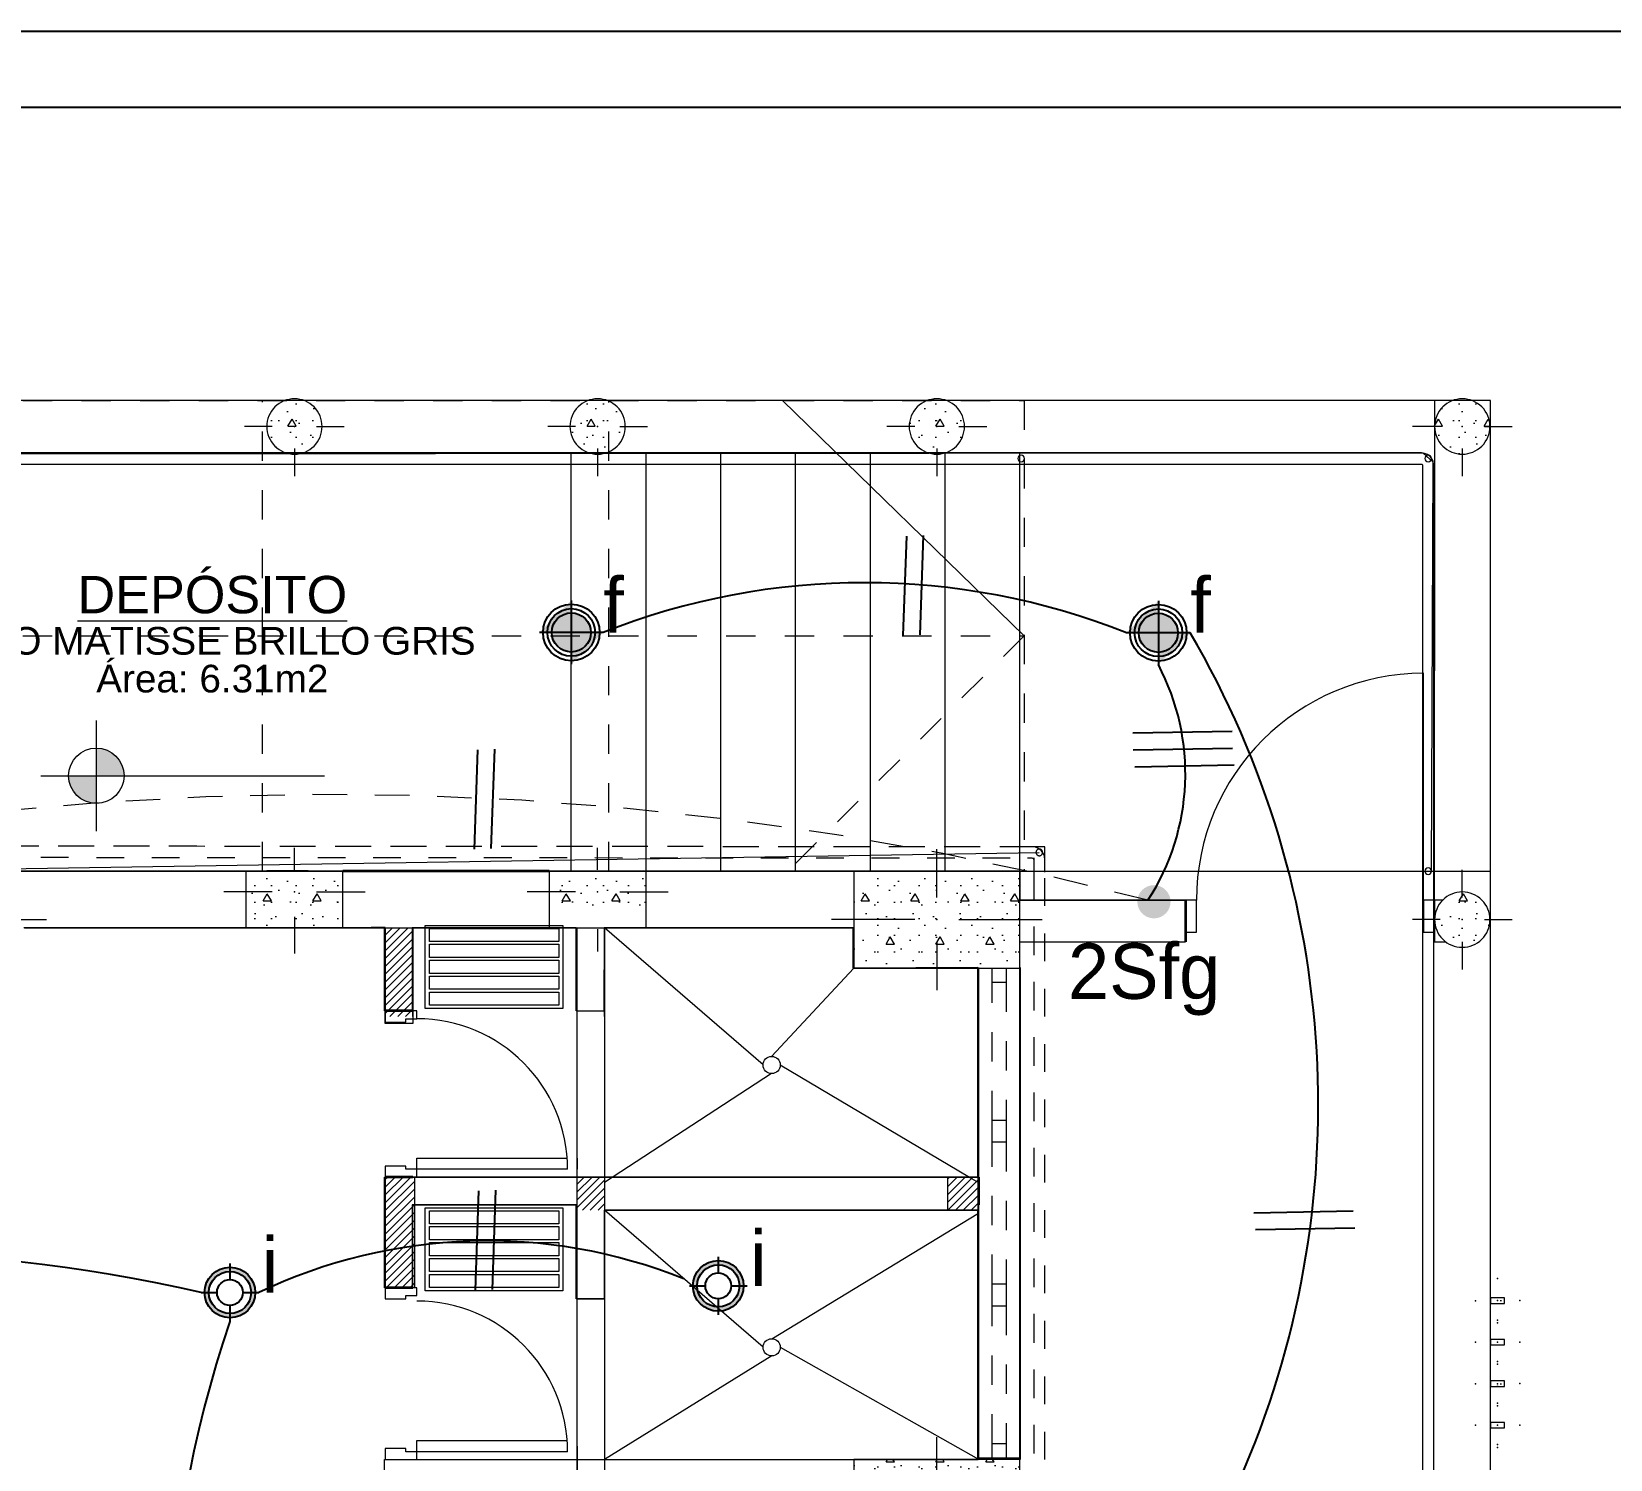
# Model space of a CAD drawing. Header units: feet. Extents: x 2 to 125, y -24 to 91.
# Drawn here: x 83.71 to 89.41, y 85.87 to 91.02 of the extents above; entities that cross this region are included whole.
import ezdxf

# ---------------------------------------------------------------- set-up
doc = ezdxf.new("R2010")
doc.units = ezdxf.units.FT
doc.header["$MEASUREMENT"] = 0
doc.set_wipeout_variables(frame=1)
for name, pattern in [('CONTINUA', [0]), ('Dashed', [0.211667, 0.105833, -0.105833]), ('HIDDEN2', [0.1875, 0.125, -0.0625]), ('Small Dashed', [0.141111, 0.070556, -0.070556]), ('Wipeout_Contour', [1, 0, -1])]:
    doc.linetypes.add(name, pattern=pattern)
for name, color, linetype in [('2D Drafting - General', 7, 'Continuous'), ('ALUMBRADO', 1, 'Continuous'), ('Structural - Bearing', 7, 'Continuous')]:
    doc.layers.add(name, color=color, linetype=linetype)
for name, color, linetype, lineweight in [('2D Drafting - General_Pen_No__122', 9, 'Continuous', 13), ('Cotas varias El', 253, 'Continuous', 13), ('Interior - Furniture _Pen_No__122', 9, 'Continuous', 13), ('Interior - Stair & Railing_Pen_No__122', 9, 'Continuous', 13), ('Structural - Bearing_Pen_No__122', 9, 'Continuous', 13), ('Structural - Bearing_Pen_No__27', 7, 'Continuous', 35), ('TOMACORRIENTE', 5, 'HIDDEN2', 30)]:
    doc.layers.add(name, color=color, linetype=linetype, lineweight=lineweight)
for name, color, linetype, lineweight, true_color in [('Annotation - Text_Pen_No__167', 7, 'Continuous', 13, 0x6a6a6a), ('Dimensioning - General_Pen_No__167', 7, 'Continuous', 13, 0x6a6a6a), ('Drawing & Figure_Pen_No__167', 7, 'Continuous', 13, 0x6a6a6a), ('Estructura – Carga_Pen_No__167', 7, 'Continuous', 13, 0x6a6a6a), ('Interior - Mobiliario_Pen_No__167', 7, 'Continuous', 13, 0x6a6a6a), ('Structural - Bearing_Pen_No__167', 7, 'Continuous', 13, 0x6a6a6a)]:
    doc.layers.add(name, color=color, linetype=linetype, lineweight=lineweight, true_color=true_color)
doc.styles.add('GENERATED_STYLE_1', font='arial.ttf')
pattern_1 = [(0, (75.36407, 85.38942), (0, 0.311769), [0.03, -0.15]), (0, (75.45407, 85.5453), (0, 0.311769), [0.03, -0.15]), (60, (75.36407, 85.38942), (-0.27, 0.1558846), [0.03, -0.15]), (60, (75.54407, 85.38942), (-0.27, 0.1558846), [0.03, -0.15]), (120, (75.39407, 85.38942), (0.27, 0.1558846), [0.03, -0.15]), (120, (75.57407, 85.38942), (0.27, 0.1558846), [0.03, -0.15]), (0, (75.36407, 85.41942), (0, 0.06), [0, -0.06, 0, -0.09]), (45, (75.39407, 85.41942), (-0.0424264, 0.0424264), [0, -0.045, 0, -0.075])]

# ---------------------------------------------------------------- blocks, each defined once
blk = doc.blocks.new('Straight Ramp 23[1]', base_point=(7.6782, 3.4521))
at = {"layer": 'Interior - Furniture _Pen_No__122', "color": 9, "linetype": 'Dashed', "lineweight": 13}
for p, q in [((7.6782, 4.3021), (7.6782, 2.6021)), ((7.6782, 4.3021), (11.9292, 4.302)), ((9.1782, 2.6021), (9.1782, 4.3021)), ((10.4292, 2.602), (10.4292, 4.302)), ((11.9292, 4.302), (11.9292, 2.602)), ((7.6782, 3.4521), (11.9292, 3.452)), ((7.6782, 2.6021), (11.9292, 2.602))]:
    blk.add_line(p, q, dxfattribs=at)
blk = doc.blocks.new('LED')
at = {"layer": 'ALUMBRADO'}
h = blk.add_hatch(color=256, dxfattribs=at)
h.dxf.hatch_style = 1
edge = h.paths.add_edge_path(flags=17)
edge.add_arc((0, 0), 0.135, 0, 360)
edge = h.paths.add_edge_path()
edge.add_arc((0, 0), 0.162, 0, 360)
for points in [[(0, 0.185), (0, 0.082)], [(-0.185, 0), (-0.082, 0)], [(0.082, 0), (0.185, 0)], [(0, -0.082), (0, -0.185)]]:
    blk.add_lwpolyline(points, dxfattribs=at)
at = {"layer": 'ALUMBRADO', "linetype": 'CONTINUA', "ltscale": 0.003}
for radius in [0.162, 0.135, 0.0824]:
    blk.add_circle((0, 0), radius, dxfattribs=at)
blk = doc.blocks.new('LED PASILLO')
at = {"layer": 'ALUMBRADO'}
h = blk.add_hatch(color=202, dxfattribs=at)
h.dxf.hatch_style = 1
edge = h.paths.add_edge_path()
edge.add_line((0, 0.1376), (0, -0.1376))
edge.add_line((-0.1376, 0), (0.1376, 0))
edge = h.paths.add_edge_path()
edge.add_line((0, 0), (0, 0.0845))
edge.add_arc((0, 0), 0.0845, 90, 180)
edge.add_line((-0.0845, 0), (0, 0))
edge = h.paths.add_edge_path()
edge.add_line((0.0845, 0), (0, 0))
edge.add_line((0, 0), (0, -0.0845))
edge.add_arc((0, 0), 0.0845, 270, 360)
at = {"layer": 'ALUMBRADO', "color": 202}
for points in [[(0, 0.1376), (0, -0.1376)], [(-0.1376, 0), (0.1376, 0)]]:
    blk.add_lwpolyline(points, dxfattribs=at)
for radius in [0.1222, 0.1028, 0.0845]:
    blk.add_circle((0, 0), radius, dxfattribs=at)

msp = doc.modelspace()

# ---------------------------------------------------------------- hatches: boundary and pattern name
at = {"layer": 'ALUMBRADO', "lineweight": 25}
h = msp.add_hatch(color=102, dxfattribs=at)
h.dxf.hatch_style = 1
h.paths.add_polyline_path([(87.7017, 87.8806, -1), (87.8217, 87.8806, -1)])
at = {"layer": 'Cotas varias El'}
h = msp.add_hatch(dxfattribs=at)
h.set_pattern_fill('STRUCTURAL_CONCRETE', color=256, style=0, pattern_type=2)
h.set_pattern_definition(pattern_1)
h.paths.add_polyline_path([(84.5576, 89.5976, 0.414214), (84.6576, 89.4976, 0.414214), (84.7576, 89.5976, 0.414214), (84.6576, 89.6976, 0.414214)])
h = msp.add_hatch(dxfattribs=at)
h.set_pattern_fill('STRUCTURAL_CONCRETE', color=256, style=0, pattern_type=2)
h.set_pattern_definition(pattern_1)
h.paths.add_polyline_path([(85.6526, 89.5976, 0.414214), (85.7526, 89.4976, 0.414214), (85.8526, 89.5976, 0.414214), (85.7526, 89.6976, 0.414214)])
h = msp.add_hatch(dxfattribs=at)
h.set_pattern_fill('STRUCTURAL_CONCRETE', color=256, style=0, pattern_type=2)
h.set_pattern_definition(pattern_1)
h.paths.add_polyline_path([(86.8776, 89.5976, 0.414214), (86.9776, 89.4976, 0.414214), (87.0776, 89.5976, 0.414214), (86.9776, 89.6976, 0.414214)])
h = msp.add_hatch(dxfattribs=at)
h.set_pattern_fill('STRUCTURAL_CONCRETE', color=256, style=0, pattern_type=2)
h.set_pattern_definition(pattern_1)
h.paths.add_polyline_path([(88.7752, 89.5976, 0.414214), (88.8752, 89.4976, 0.414214), (88.9752, 89.5976, 0.414214), (88.8752, 89.6976, 0.414214)])
h = msp.add_hatch(dxfattribs=at)
h.set_pattern_fill('STRUCTURAL_CONCRETE', color=256, style=0, pattern_type=2)
h.set_pattern_definition(pattern_1)
h.paths.add_polyline_path([(88.7752, 87.816, 0.414214), (88.8752, 87.716, 0.414214), (88.9752, 87.816, 0.414214), (88.8752, 87.916, 0.414214)])
h = msp.add_hatch(dxfattribs=at)
h.set_pattern_fill('STRUCTURAL_CONCRETE', color=256, style=0, pattern_type=2)
h.set_pattern_definition(pattern_1)
h.paths.add_polyline_path([(88.9776, 86.4496), (88.9776, 86.4296), (89.0276, 86.4296), (89.0276, 86.4496)])
h = msp.add_hatch(dxfattribs=at)
h.set_pattern_fill('STRUCTURAL_CONCRETE', color=256, style=0, pattern_type=2)
h.set_pattern_definition(pattern_1)
h.paths.add_polyline_path([(88.9776, 86.1496), (88.9776, 86.1296), (89.0276, 86.1296), (89.0276, 86.1496)])
at = {"layer": 'Dimensioning - General_Pen_No__167', "linetype": 'Continuous', "lineweight": 13, "true_color": 0x6a6a6a}
for points in [[(83.9422, 88.3357), (84.0422, 88.3357), (84.0346, 88.374), (84.0129, 88.4065), (83.9804, 88.4281), (83.9422, 88.4357)], [(83.9422, 88.3357), (83.8422, 88.3357), (83.8498, 88.2975), (83.8715, 88.265), (83.9039, 88.2434), (83.9422, 88.2357)]]:
    msp.add_hatch(color=251, dxfattribs=at).paths.add_polyline_path(points)
at = {"layer": 'Estructura – Carga_Pen_No__167', "linetype": 'Continuous', "lineweight": 13, "true_color": 0x6a6a6a}
h = msp.add_hatch(dxfattribs=at)
h.set_pattern_fill('MASONRY_BLOCK_COPY', color=251, style=0, pattern_type=2)
h.set_pattern_definition([(45, (75.314073, 85.414416), (-0.014142136, 0.014142136), [])])
h.paths.add_polyline_path([(84.9852, 87.786), (85.0852, 87.786), (85.0852, 87.466), (84.9852, 87.466)])
h = msp.add_hatch(dxfattribs=at)
h.set_pattern_fill('MASONRY_BLOCK_COPY', color=251, style=0, pattern_type=2)
h.set_pattern_definition([(45, (75.006938, 85.409355), (-0.014142136, 0.014142136), [])])
h.paths.add_polyline_path([(85.6777, 86.886), (85.7779, 86.886), (85.7779, 86.766), (85.6777, 86.766)])

# ---------------------------------------------------------------- linework, layer by layer
at = {"color": 6}
msp.add_line((84.9852, 87.786), (84.9352, 87.786), dxfattribs=at)
at = {"color": 7, "lineweight": 0}
for p, q in [((86.3499, 87.2909), (85.7777, 87.786)), ((86.381, 87.2598), (85.7777, 86.866)), ((86.3501, 86.271), (85.7779, 86.766)), ((86.3812, 86.2399), (85.7779, 85.866))]:
    msp.add_line(p, q, dxfattribs=at)
msp.add_line((87.2776, 87.6435), (87.2776, 85.8685))
for points in [[(74.2943, 67.8022), (105.0601, 67.8022), (105.0601, 91.0242), (74.2943, 91.0242)], [(74.568, 68.0759), (104.7863, 68.0759), (104.7863, 90.7505), (74.568, 90.7505)]]:
    msp.add_lwpolyline(points, close=True)
for centre in [(86.381, 87.2909), (86.3812, 86.271)]:
    msp.add_circle(centre, 0.0311, dxfattribs=at)
at = {"layer": '2D Drafting - General_Pen_No__122', "color": 9, "linetype": 'Continuous', "lineweight": 13, "flags": 128}
msp.add_lwpolyline([(84.9852, 87.786), (85.0852, 87.786), (85.0852, 87.441), (84.9852, 87.441)], close=True, dxfattribs=at)
at = {"layer": 'ALUMBRADO', "color": 114, "lineweight": 25}
for points in [[(86.8563, 88.8424), (86.8687, 89.2011)], [(86.9174, 88.8454), (86.9298, 89.2041)], [(87.6852, 88.4907), (88.0441, 88.4972)], [(85.3076, 88.0704), (85.32, 88.4291)], [(85.3687, 88.0735), (85.3811, 88.4322)], [(87.6862, 88.4293), (88.045, 88.4358)], [(87.6925, 88.3684), (88.0513, 88.3749)], [(85.3112, 86.477), (85.3236, 86.8357)], [(85.3724, 86.4801), (85.3848, 86.8388)], [(88.1223, 86.757), (88.4812, 86.7635)], [(88.1286, 86.6961), (88.4875, 86.7026)]]:
    msp.add_lwpolyline(points, dxfattribs=at)
at = {"layer": 'ALUMBRADO', "linetype": 'CONTINUA', "lineweight": 25}
for centre, radius, start, end in [((86.7161, 86.4671), 2.5661, 68.3574, 111.5709), ((84.9797, 87.1471), 3.3754, 336.2391, 30.3426), ((87.0325, 88.3436), 0.8427, 327.1104, 27.8456), ((83.016, 80.7634), 5.8528, 77.12287, 103.14406), ((88.4854, 84.9868), 4.2881, 161.2564, 195.8583)]:
    msp.add_arc(centre, radius, start, end, dxfattribs=at)
at = {"layer": 'Cotas varias El'}
for p, q in [((87.2933, 88.8415), (86.4197, 89.691)), ((88.9776, 89.6911), (87.2933, 89.6915)), ((88.9752, 77.641), (88.9776, 89.6911)), ((84.5776, 89.5976), (84.4776, 89.5976)), ((84.7376, 89.5976), (84.8376, 89.5976)), ((85.6726, 89.5976), (85.5726, 89.5976)), ((85.8326, 89.5976), (85.9326, 89.5976)), ((86.8976, 89.5976), (86.7976, 89.5976)), ((87.0576, 89.5976), (87.1576, 89.5976)), ((88.7952, 89.5976), (88.6952, 89.5976)), ((88.9552, 89.5976), (89.0552, 89.5976)), ((87.27, 89.5018), (83.1422, 89.5018)), ((87.27, 89.5018), (83.1422, 89.5018)), ((87.27, 89.5018), (83.1422, 89.5018)), ((87.2674, 89.5018), (83.1422, 89.5018)), ((84.6576, 89.5176), (84.6576, 89.4176)), ((85.7526, 89.5176), (85.7526, 89.4176)), ((86.1976, 87.991), (86.1976, 89.5001)), ((86.4676, 87.991), (86.4676, 89.5001)), ((86.9776, 89.5176), (86.9776, 89.4176)), ((87.2804, 89.5018), (87.2674, 89.5018)), ((87.2825, 89.5018), (87.27, 89.5018)), ((87.2825, 89.5018), (87.27, 89.5018)), ((87.2825, 89.5018), (87.27, 89.5018)), ((87.2847, 89.5018), (87.2804, 89.5018)), ((87.3075, 89.5018), (87.2825, 89.5018)), ((87.3075, 89.5018), (87.2825, 89.5018)), ((87.3075, 89.5018), (87.2825, 89.5018)), ((87.3065, 89.5018), (87.2847, 89.5018)), ((87.3325, 89.5018), (87.3065, 89.5018)), ((87.3325, 89.5018), (87.3075, 89.5018)), ((87.3325, 89.5018), (87.3075, 89.5018)), ((87.3325, 89.5018), (87.3075, 89.5018)), ((87.345, 89.5018), (87.3325, 89.5018)), ((87.345, 89.5018), (87.3325, 89.5018)), ((87.345, 89.5018), (87.3325, 89.5018)), ((87.3456, 89.5018), (87.3325, 89.5018)), ((88.711, 89.5018), (87.345, 89.5018)), ((88.711, 89.5018), (87.345, 89.5018)), ((88.711, 89.5018), (87.345, 89.5018)), ((88.711, 89.5018), (87.3456, 89.5018)), ((88.7271, 89.5018), (88.711, 89.5018)), ((88.7271, 89.5018), (88.711, 89.5018)), ((88.7271, 89.5018), (88.711, 89.5018)), ((88.7271, 89.5018), (88.711, 89.5018)), ((88.7284, 89.5018), (88.7271, 89.5018)), ((88.7284, 89.5018), (88.7271, 89.5018)), ((88.7284, 89.5018), (88.7271, 89.5018)), ((88.7284, 89.5018), (88.7271, 89.5018)), ((88.7388, 89.5004), (88.7284, 89.5018)), ((88.7388, 89.5004), (88.7284, 89.5018)), ((88.7388, 89.5004), (88.7284, 89.5018)), ((88.7388, 89.5004), (88.7284, 89.5018)), ((88.7497, 89.4959), (88.7388, 89.5004)), ((88.7497, 89.4959), (88.7388, 89.5004)), ((88.7497, 89.4959), (88.7388, 89.5004)), ((88.7497, 89.4959), (88.7388, 89.5004)), ((88.759, 89.4887), (88.7497, 89.4959)), ((88.759, 89.4887), (88.7497, 89.4959)), ((88.759, 89.4887), (88.7497, 89.4959)), ((88.759, 89.4887), (88.7497, 89.4959)), ((88.7662, 89.4793), (88.759, 89.4887)), ((88.7662, 89.4793), (88.759, 89.4887)), ((88.7662, 89.4793), (88.759, 89.4887)), ((88.7662, 89.4793), (88.759, 89.4887)), ((88.7695, 89.4714), (88.7662, 89.4793)), ((88.7695, 89.4714), (88.7662, 89.4793)), ((88.7695, 89.4714), (88.7662, 89.4793)), ((88.7695, 89.4714), (88.7662, 89.4793)), ((88.7707, 89.4684), (88.7695, 89.4714)), ((88.7707, 89.4684), (88.7695, 89.4714)), ((88.7707, 89.4684), (88.7695, 89.4714)), ((88.7707, 89.4684), (88.7695, 89.4714)), ((88.7721, 89.4581), (88.7707, 89.4684)), ((88.7721, 89.4581), (88.7707, 89.4684)), ((88.7721, 89.4581), (88.7707, 89.4684)), ((88.7721, 89.4581), (88.7707, 89.4684)), ((88.8752, 89.5176), (88.8752, 89.4176)), ((83.1422, 89.4618), (87.27, 89.4618)), ((83.1422, 89.4618), (87.27, 89.4618)), ((83.1422, 89.4618), (87.27, 89.4618)), ((83.1422, 89.4618), (87.2674, 89.4618)), ((87.2674, 89.4618), (87.2804, 89.4618)), ((87.27, 89.4618), (87.2825, 89.4618)), ((87.27, 89.4618), (87.2825, 89.4618)), ((87.27, 89.4618), (87.2825, 89.4618)), ((87.2804, 89.4618), (87.2847, 89.4618)), ((87.2825, 89.4618), (87.3075, 89.4618)), ((87.2825, 89.4618), (87.3075, 89.4618)), ((87.2825, 89.4618), (87.3075, 89.4618)), ((87.2847, 89.4618), (87.3065, 89.4618)), ((87.3065, 89.4618), (87.3325, 89.4618)), ((87.3075, 89.4618), (87.3325, 89.4618)), ((87.3075, 89.4618), (87.3325, 89.4618)), ((87.3075, 89.4618), (87.3325, 89.4618)), ((87.3325, 89.4618), (87.345, 89.4618)), ((87.3325, 89.4618), (87.345, 89.4618)), ((87.3325, 89.4618), (87.345, 89.4618)), ((87.3325, 89.4618), (87.3456, 89.4618)), ((87.345, 89.4618), (88.711, 89.4618)), ((87.345, 89.4618), (88.711, 89.4618)), ((87.345, 89.4618), (88.711, 89.4618)), ((87.3456, 89.4618), (88.711, 89.4618)), ((88.711, 89.4618), (88.7258, 89.4618)), ((88.711, 89.4618), (88.7258, 89.4618)), ((88.711, 89.4618), (88.7258, 89.4618)), ((88.711, 89.4618), (88.7258, 89.4618)), ((88.7258, 89.4618), (88.7283, 89.4614)), ((88.7258, 89.4618), (88.7283, 89.4614)), ((88.7258, 89.4618), (88.7283, 89.4614)), ((88.7258, 89.4618), (88.7283, 89.4614)), ((88.7283, 89.4614), (88.7295, 89.4609)), ((88.7283, 89.4614), (88.7295, 89.4609)), ((88.7283, 89.4614), (88.7295, 89.4609)), ((88.7283, 89.4614), (88.7295, 89.4609)), ((88.7295, 89.4609), (88.7305, 89.4602)), ((88.7295, 89.4609), (88.7305, 89.4602)), ((88.7295, 89.4609), (88.7305, 89.4602)), ((88.7295, 89.4609), (88.7305, 89.4602)), ((88.7305, 89.4602), (88.7313, 89.4592)), ((88.7305, 89.4602), (88.7313, 89.4592)), ((88.7305, 89.4602), (88.7313, 89.4592)), ((88.7305, 89.4602), (88.7313, 89.4592)), ((88.7313, 89.4592), (88.7318, 89.458)), ((88.7313, 89.4592), (88.7318, 89.458)), ((88.7313, 89.4592), (88.7318, 89.458)), ((88.7313, 89.4592), (88.7318, 89.458)), ((88.7318, 89.458), (88.732, 89.4559)), ((88.7318, 89.458), (88.732, 89.4559)), ((88.7318, 89.458), (88.732, 89.4559)), ((88.7318, 89.458), (88.732, 89.4559)), ((88.732, 89.4559), (88.7321, 89.4554)), ((88.732, 89.4559), (88.7321, 89.4554)), ((88.732, 89.4559), (88.7321, 89.4554)), ((88.732, 89.4559), (88.7321, 89.4554)), ((88.7321, 89.4554), (88.7321, 89.4318)), ((88.7321, 89.4554), (88.7321, 89.4318)), ((88.7321, 89.4554), (88.7321, 89.4318)), ((88.7321, 89.4554), (88.7321, 89.4318)), ((88.7321, 89.4318), (88.7321, 89.4157)), ((88.7321, 89.4318), (88.7321, 89.4157)), ((88.7321, 89.4318), (88.7321, 89.4157)), ((88.7321, 89.4318), (88.7321, 89.4157)), ((88.7321, 89.4157), (88.7321, 88.0053)), ((88.7321, 89.4157), (88.7321, 88.0053)), ((88.7321, 89.4157), (88.7321, 88.0053)), ((88.7321, 89.4157), (88.7321, 88.0053)), ((88.7721, 89.4318), (88.7721, 89.4581)), ((88.7721, 89.4318), (88.7721, 89.4581)), ((88.7721, 89.4318), (88.7721, 89.4581)), ((88.7721, 89.4318), (88.7721, 89.4581)), ((88.7721, 89.4157), (88.7721, 89.4318)), ((88.7721, 89.4157), (88.7721, 89.4318)), ((88.7721, 89.4157), (88.7721, 89.4318)), ((88.7721, 89.4157), (88.7721, 89.4318)), ((88.7721, 88.0053), (88.7721, 89.4157)), ((88.7721, 88.0053), (88.7721, 89.4157)), ((88.7721, 88.0053), (88.7721, 89.4157)), ((88.7721, 88.0053), (88.7721, 89.4157)), ((88.7352, 87.886), (88.7352, 88.706)), ((87.2776, 87.991), (88.9752, 87.991)), ((88.7321, 88.0053), (88.7321, 87.9925)), ((88.7321, 88.0053), (88.7321, 87.9925)), ((88.7321, 88.0053), (88.7321, 87.9925)), ((88.7321, 88.0053), (88.7321, 87.9925)), ((88.7321, 87.9925), (88.7321, 87.9896)), ((88.7321, 87.9925), (88.7321, 87.9896)), ((88.7321, 87.9925), (88.7321, 87.9896)), ((88.7321, 87.9925), (88.7321, 87.9896)), ((88.7321, 87.9896), (88.7321, 87.9668)), ((88.7321, 87.9896), (88.7321, 87.9668)), ((88.7321, 87.9896), (88.7321, 87.9668)), ((88.7321, 87.9896), (88.7321, 87.9668)), ((88.7721, 87.9925), (88.7721, 88.0053)), ((88.7721, 87.9925), (88.7721, 88.0053)), ((88.7721, 87.9925), (88.7721, 88.0053)), ((88.7721, 87.9925), (88.7721, 88.0053)), ((88.7721, 87.9896), (88.7721, 87.9925)), ((88.7721, 87.9896), (88.7721, 87.9925)), ((88.7721, 87.9896), (88.7721, 87.9925)), ((88.7721, 87.9896), (88.7721, 87.9925)), ((88.7721, 87.9668), (88.7721, 87.9896)), ((88.7721, 87.9668), (88.7721, 87.9896)), ((88.7721, 87.9668), (88.7721, 87.9896)), ((88.7721, 87.9668), (88.7721, 87.9896)), ((88.8752, 87.896), (88.8752, 87.996)), ((88.7321, 87.9668), (88.7321, 87.941)), ((88.7321, 87.9668), (88.7321, 87.941)), ((88.7321, 87.9668), (88.7321, 87.941)), ((88.7321, 87.9668), (88.7321, 87.941)), ((88.7321, 87.941), (88.7321, 87.9282)), ((88.7321, 87.941), (88.7321, 87.9282)), ((88.7321, 87.941), (88.7321, 87.9282)), ((88.7321, 87.941), (88.7321, 87.9282)), ((88.7321, 87.9282), (88.7321, 81.8785)), ((88.7321, 87.9282), (88.7321, 81.8785)), ((88.7321, 87.9282), (88.7321, 81.8785)), ((88.7321, 87.9282), (88.7321, 81.8803)), ((88.7721, 87.941), (88.7721, 87.9668)), ((88.7721, 87.941), (88.7721, 87.9668)), ((88.7721, 87.941), (88.7721, 87.9668)), ((88.7721, 87.941), (88.7721, 87.9668)), ((88.7721, 87.9282), (88.7721, 87.941)), ((88.7721, 87.9282), (88.7721, 87.941)), ((88.7721, 87.9282), (88.7721, 87.941)), ((88.7721, 87.9282), (88.7721, 87.941)), ((88.7721, 81.8785), (88.7721, 87.9282)), ((88.7721, 81.8785), (88.7721, 87.9282)), ((88.7721, 81.8785), (88.7721, 87.9282)), ((88.7721, 81.8803), (88.7721, 87.9282)), ((88.7752, 87.886), (88.7352, 87.886)), ((88.7352, 87.886), (88.7352, 87.771)), ((88.7752, 87.886), (88.7752, 87.771)), ((88.7752, 87.771), (88.7752, 87.886)), ((88.7752, 87.886), (88.7752, 87.771)), ((88.7752, 87.886), (88.7752, 87.771)), ((88.7952, 87.816), (88.6952, 87.816)), ((88.9552, 87.816), (89.0552, 87.816)), ((88.7352, 87.771), (88.7752, 87.771)), ((88.7752, 87.771), (88.7752, 87.736)), ((88.7752, 87.771), (88.7752, 87.736)), ((88.8752, 87.736), (88.8752, 87.636))]:
    msp.add_line(p, q, dxfattribs=at)
for points in [[(84.5576, 89.5976, 0.414214), (84.6576, 89.4976, 0.414214), (84.7576, 89.5976, 0.414214), (84.6576, 89.6976, 0.414214)], [(85.6526, 89.5976, 0.414214), (85.7526, 89.4976, 0.414214), (85.8526, 89.5976, 0.414214), (85.7526, 89.6976, 0.414214)], [(86.8776, 89.5976, 0.414214), (86.9776, 89.4976, 0.414214), (87.0776, 89.5976, 0.414214), (86.9776, 89.6976, 0.414214)], [(88.7752, 89.5976, 0.414214), (88.8752, 89.4976, 0.414214), (88.9752, 89.5976, 0.414214), (88.8752, 89.6976, 0.414214)], [(87.2825, 89.4698, 1), (87.2825, 89.4938, 1)], [(88.7521, 89.4698, 1), (88.7521, 89.4938, 1)], [(88.7401, 87.991, 1), (88.7641, 87.991, 1)], [(88.7752, 87.816, 0.414214), (88.8752, 87.716, 0.414214), (88.9752, 87.816, 0.414214), (88.8752, 87.916, 0.414214)]]:
    msp.add_lwpolyline(points, format="xyb", close=True, dxfattribs=at)
for points in [[(88.8055, 87.886), (88.7752, 87.886)], [(88.7752, 87.736), (88.8155, 87.736)]]:
    msp.add_lwpolyline(points, dxfattribs=at)
for points in [[(88.9776, 86.4496), (88.9776, 86.4296), (89.0276, 86.4296), (89.0276, 86.4496)], [(88.9776, 86.2996), (88.9776, 86.2796), (89.0276, 86.2796), (89.0276, 86.2996)], [(88.9776, 86.1496), (88.9776, 86.1296), (89.0276, 86.1296), (89.0276, 86.1496)], [(88.9776, 85.9996), (88.9776, 85.9796), (89.0276, 85.9796), (89.0276, 85.9996)]]:
    msp.add_lwpolyline(points, close=True, dxfattribs=at)
msp.add_arc((88.7352, 87.886), 0.82, 90, 180, dxfattribs=at)
for p in [(84.6576, 89.5976), (85.7526, 89.5976), (86.9776, 89.5976), (88.8752, 89.5976), (88.8752, 87.816), (89.0026, 86.5196), (88.9226, 86.4395), (89.0026, 86.4396), (89.0826, 86.4397), (89.0026, 86.3696), (89.0027, 86.3596), (88.9226, 86.2895), (89.0026, 86.2896), (89.0826, 86.2897), (89.0026, 86.2196), (89.0027, 86.2096), (88.9226, 86.1395), (89.0026, 86.1396), (89.0826, 86.1397), (89.0026, 86.0696), (89.0027, 86.0596), (88.9226, 85.9895), (89.0026, 85.9896), (89.0826, 85.9897), (89.0026, 85.9196), (89.0027, 85.9096)]:
    msp.add_point(p, dxfattribs=at)
at = {"layer": 'Dimensioning - General_Pen_No__167', "color": 251, "linetype": 'Continuous', "lineweight": 13, "true_color": 0x6a6a6a}
for p, q in [((83.9422, 88.1357), (83.9422, 88.5357)), ((83.7422, 88.3357), (84.7663, 88.3357))]:
    msp.add_line(p, q, dxfattribs=at)
msp.add_circle((83.9422, 88.3357), 0.1, dxfattribs=at)
at = {"layer": 'Drawing & Figure_Pen_No__167', "color": 251, "linetype": 'Dashed', "lineweight": 13, "true_color": 0x6a6a6a}
msp.add_line((87.2933, 88.8415), (86.4398, 87.991), dxfattribs=at)
at = {"layer": 'Interior - Mobiliario_Pen_No__167', "color": 251, "linetype": 'Continuous', "lineweight": 0, "true_color": 0x6a6a6a}
for points in [[(85.1299, 87.7944), (85.6273, 87.7944), (85.6273, 87.4944), (85.1299, 87.4944)], [(85.1449, 87.7369), (85.1449, 87.7844), (85.6123, 87.7844), (85.6123, 87.7369)], [(85.1449, 87.6794), (85.1449, 87.7269), (85.6123, 87.7269), (85.6123, 87.6794)], [(85.1449, 87.6219), (85.1449, 87.6694), (85.6123, 87.6694), (85.6123, 87.6219)], [(85.1449, 87.5644), (85.1449, 87.6119), (85.6123, 87.6119), (85.6123, 87.5644)], [(85.1449, 87.5069), (85.1449, 87.5544), (85.6123, 87.5544), (85.6123, 87.5069)], [(85.1299, 86.7745), (85.6273, 86.7745), (85.6273, 86.4745), (85.1299, 86.4745)], [(85.1449, 86.717), (85.1449, 86.7645), (85.6123, 86.7645), (85.6123, 86.717)], [(85.1449, 86.6595), (85.1449, 86.707), (85.6123, 86.707), (85.6123, 86.6595)], [(85.1449, 86.602), (85.1449, 86.6495), (85.6123, 86.6495), (85.6123, 86.602)], [(85.1449, 86.5445), (85.1449, 86.592), (85.6123, 86.592), (85.6123, 86.5445)], [(85.1449, 86.487), (85.1449, 86.5345), (85.6123, 86.5345), (85.6123, 86.487)]]:
    msp.add_lwpolyline(points, close=True, dxfattribs=at)
at = {"layer": 'Interior - Stair & Railing_Pen_No__122', "color": 9, "linetype": 'Small Dashed', "lineweight": 13}
for p, q in [((87.3342, 88.0789), (83.1422, 88.0816)), ((87.3342, 88.0789), (83.1422, 88.0816)), ((87.3342, 88.0789), (83.1422, 88.0816)), ((87.3046, 88.0789), (83.1422, 88.0816)), ((83.1422, 88.0416), (87.3276, 88.0389)), ((83.1422, 88.0416), (87.3276, 88.0389)), ((83.1422, 88.0416), (87.3276, 88.0389)), ((83.1422, 88.0416), (87.3045, 88.0389)), ((87.3045, 88.0389), (87.3204, 88.0389)), ((87.3218, 88.0789), (87.3046, 88.0789)), ((87.3204, 88.0389), (87.3232, 88.0386)), ((87.3231, 88.0789), (87.3218, 88.0789)), ((87.3336, 88.0775), (87.3231, 88.0789)), ((87.3232, 88.0386), (87.3246, 88.038)), ((87.3246, 88.038), (87.3259, 88.037)), ((87.3276, 88.0389), (87.3276, 88.0319)), ((87.3276, 88.0389), (87.3276, 88.0319)), ((87.3276, 88.0389), (87.3276, 88.0319)), ((87.3447, 88.073), (87.3336, 88.0775)), ((87.3477, 88.0789), (87.3342, 88.0789)), ((87.3477, 88.0789), (87.3342, 88.0789)), ((87.3477, 88.0789), (87.3342, 88.0789)), ((87.3542, 88.0657), (87.3447, 88.073)), ((87.3676, 88.0789), (87.3477, 88.0789)), ((87.3676, 88.0789), (87.3477, 88.0789)), ((87.3676, 88.0789), (87.3477, 88.0789)), ((87.3616, 88.0563), (87.3542, 88.0657)), ((87.3662, 88.0453), (87.3616, 88.0563)), ((87.3667, 88.0419), (87.3662, 88.0453)), ((87.3676, 88.0347), (87.3667, 88.0419)), ((87.3676, 88.0319), (87.3676, 88.0789)), ((87.3676, 88.0319), (87.3676, 88.0789)), ((87.3676, 88.0319), (87.3676, 88.0789)), ((87.3259, 88.037), (87.3263, 88.0364)), ((87.3263, 88.0364), (87.3268, 88.0359)), ((87.3268, 88.0359), (87.3273, 88.0346)), ((87.3273, 88.0346), (87.3276, 88.032)), ((87.3276, 88.032), (87.3276, 88.0129)), ((87.3276, 88.0319), (87.3276, 88.0129)), ((87.3276, 88.0319), (87.3276, 88.0129)), ((87.3276, 88.0319), (87.3276, 88.0129)), ((87.3276, 88.0129), (87.3276, 88.0049)), ((87.3276, 88.0129), (87.3276, 88.0049)), ((87.3276, 88.0129), (87.3276, 88.0049)), ((87.3276, 88.0129), (87.3276, 88.0049)), ((87.3276, 88.0049), (87.3276, 87.9914)), ((87.3276, 88.0049), (87.3276, 87.9914)), ((87.3276, 88.0049), (87.3276, 87.9914)), ((87.3276, 88.0049), (87.3276, 87.9877)), ((87.3276, 87.9914), (87.3276, 81.8661)), ((87.3276, 87.9914), (87.3276, 81.8661)), ((87.3276, 87.9914), (87.3276, 81.8661)), ((87.3276, 87.9877), (87.3276, 81.8661)), ((87.3676, 88.0129), (87.3676, 88.0347)), ((87.3676, 88.0129), (87.3676, 88.0319)), ((87.3676, 88.0129), (87.3676, 88.0319)), ((87.3676, 88.0129), (87.3676, 88.0319)), ((87.3676, 88.0049), (87.3676, 88.0129)), ((87.3676, 88.0049), (87.3676, 88.0129)), ((87.3676, 88.0049), (87.3676, 88.0129)), ((87.3676, 88.0049), (87.3676, 88.0129)), ((87.3676, 87.9914), (87.3676, 88.0049)), ((87.3676, 87.9914), (87.3676, 88.0049)), ((87.3676, 87.9914), (87.3676, 88.0049)), ((87.3676, 87.9877), (87.3676, 88.0049)), ((87.3676, 81.8661), (87.3676, 87.9914)), ((87.3676, 81.8661), (87.3676, 87.9914)), ((87.3676, 81.8661), (87.3676, 87.9914)), ((87.3676, 81.8661), (87.3676, 87.9877))]:
    msp.add_line(p, q, dxfattribs=at)
at = {"layer": 'Interior - Stair & Railing_Pen_No__122', "color": 9, "linetype": 'Continuous', "lineweight": 13}
for p, q in [((83.4626, 87.816), (83.7626, 87.816)), ((85.6777, 87.786), (85.6761, 83.761)), ((85.7777, 87.786), (85.7763, 83.761)), ((85.6792, 85.914), (85.6792, 85.3695))]:
    msp.add_line(p, q, dxfattribs=at)
at = {"layer": 'Interior - Stair & Railing_Pen_No__122', "color": 9, "linetype": 'Small Dashed', "lineweight": 13}
msp.add_lwpolyline([(87.3476, 88.0469, 1), (87.3477, 88.0709, 1)], format="xyb", close=True, dxfattribs=at)
at = {"layer": 'Interior - Stair & Railing_Pen_No__122', "color": 9, "linetype": 'Continuous', "lineweight": 13}
for points in [[(84.4826, 87.991), (83.6826, 87.991)], [(86.6776, 87.991), (85.9276, 87.991)], [(87.8752, 87.886), (87.2776, 87.886)], [(83.6826, 87.786), (85.5776, 87.786)], [(84.9852, 87.786), (84.9852, 87.466)], [(85.0852, 87.466), (85.0852, 87.786)], [(85.6776, 87.786), (85.6776, 87.466)], [(85.7776, 87.466), (85.7776, 87.786)], [(85.9276, 87.786), (86.035, 87.786)], [(86.035, 87.786), (86.6776, 87.786)], [(87.2776, 87.736), (87.8752, 87.736)], [(85.6776, 87.486), (85.7776, 87.486)], [(85.6776, 86.786), (85.6776, 86.4461)], [(85.7776, 86.4461), (85.7779, 86.766)], [(85.6776, 86.4461), (85.7776, 86.4461)]]:
    msp.add_lwpolyline(points, dxfattribs=at)
at = {"layer": 'Structural - Bearing_Pen_No__167', "color": 251, "linetype": 'Continuous', "lineweight": 13, "true_color": 0x6a6a6a}
for p, q in [((87.9152, 87.886), (87.8752, 87.886)), ((87.8752, 87.886), (87.8752, 87.771)), ((87.8752, 87.886), (87.8752, 87.771)), ((87.8752, 87.886), (87.8752, 87.771)), ((87.9152, 87.771), (87.9152, 87.886)), ((85.7526, 87.781), (85.7526, 87.701)), ((87.8752, 87.771), (87.9152, 87.771)), ((87.8752, 87.771), (87.8752, 87.736)), ((85.1002, 87.486), (84.9852, 87.486)), ((84.9852, 87.486), (84.9852, 87.446)), ((85.0852, 87.486), (84.9852, 87.486)), ((85.0852, 87.486), (84.9852, 87.486)), ((85.1002, 87.458), (85.1002, 87.486)), ((84.9852, 87.446), (85.0602, 87.446)), ((85.0602, 87.446), (85.0602, 87.458)), ((85.0602, 87.458), (85.1002, 87.458)), ((85.0602, 86.926), (84.9852, 86.926)), ((85.1002, 86.954), (85.6442, 86.954)), ((85.6792, 86.954), (85.6792, 86.914)), ((84.9852, 86.4459), (85.0602, 86.4459)), ((85.1002, 85.894), (85.1002, 85.934)), ((85.1002, 85.934), (85.6442, 85.934)), ((85.0602, 85.906), (84.9852, 85.906)), ((84.9852, 85.906), (84.9852, 85.866)), ((85.0602, 85.894), (85.0602, 85.906)), ((85.1002, 85.894), (85.0602, 85.894)), ((85.1002, 85.866), (85.1002, 85.894)), ((85.6442, 85.894), (85.1002, 85.894))]:
    msp.add_line(p, q, dxfattribs=at)
at = {"layer": 'Structural - Bearing_Pen_No__167', "color": 251, "linetype": 'Dashed', "lineweight": 13, "true_color": 0x6a6a6a}
for p, q in [((87.1776, 87.6435), (87.1276, 87.6435)), ((87.1776, 87.5885), (87.1776, 87.6435)), ((87.2276, 87.6435), (87.1776, 87.6435)), ((87.2276, 87.6435), (87.1776, 87.6435)), ((87.2276, 87.6435), (87.2276, 87.5885)), ((87.2776, 87.6435), (87.2276, 87.6435)), ((87.2276, 87.5885), (87.1776, 87.5885)), ((87.1776, 87.0919), (87.1776, 87.5885)), ((87.2276, 87.5885), (87.2276, 87.0919)), ((87.1776, 87.0519), (87.1776, 87.0919)), ((87.1776, 87.0919), (87.2276, 87.0919)), ((87.2276, 87.0919), (87.2276, 87.0519)), ((87.1776, 87.0119), (87.1776, 87.0519)), ((87.2276, 87.0119), (87.1776, 87.0119)), ((87.1776, 86.5002), (87.1776, 87.0119)), ((87.2276, 87.0519), (87.2276, 87.0119)), ((87.2276, 87.0119), (87.2276, 86.5002)), ((87.1776, 86.4602), (87.1776, 86.5002)), ((87.1776, 86.5002), (87.2276, 86.5002)), ((87.2276, 86.5002), (87.2276, 86.4602)), ((87.1776, 86.4202), (87.1776, 86.4602)), ((87.2276, 86.4602), (87.2276, 86.4202)), ((87.2276, 86.4202), (87.1776, 86.4202)), ((87.1776, 85.9235), (87.1776, 86.4202)), ((87.2276, 86.4202), (87.2276, 85.9235)), ((87.1776, 85.8685), (87.1776, 85.9235)), ((87.1776, 85.9235), (87.2276, 85.9235)), ((87.2276, 85.9235), (87.2276, 85.8685)), ((87.1776, 85.8685), (87.1276, 85.8685)), ((87.2276, 85.8685), (87.1776, 85.8685)), ((87.2276, 85.8685), (87.1776, 85.8685)), ((87.2776, 85.8685), (87.2276, 85.8685))]:
    msp.add_line(p, q, dxfattribs=at)
at = {"layer": 'Structural - Bearing_Pen_No__167', "color": 251, "linetype": 'Continuous', "lineweight": 13, "true_color": 0x6a6a6a}
msp.add_arc((85.1002, 85.894), 0.544, 360, 90, dxfattribs=at)
at = {"layer": 'Structural - Bearing_Pen_No__27', "color": 7, "linetype": 'Continuous', "lineweight": 35}
for p, q in [((87.8752, 87.886), (87.8752, 87.771)), ((87.8752, 87.771), (87.8752, 87.736)), ((87.1776, 87.6435), (87.1276, 87.6435)), ((87.2276, 87.6435), (87.1776, 87.6435)), ((87.2776, 87.6435), (87.2276, 87.6435)), ((85.0852, 87.486), (84.9852, 87.486)), ((87.1776, 85.8685), (87.1276, 85.8685)), ((87.2276, 85.8685), (87.1776, 85.8685)), ((87.2776, 85.8685), (87.2276, 85.8685))]:
    msp.add_line(p, q, dxfattribs=at)
for points in [[(84.5574, 87.9915), (84.7074, 87.9914)], [(85.5776, 87.991), (84.8326, 87.991)], [(87.1276, 85.8685), (87.1276, 85.866)], [(87.2776, 85.866), (87.2776, 85.8685)]]:
    msp.add_lwpolyline(points, dxfattribs=at)

# ---------------------------------------------------------------- block references
at = {"layer": 'ALUMBRADO', "xscale": 0.5646712500000001, "yscale": 0.5646712500000001, "zscale": 0.5646712500000001}
for p in [(84.4247, 86.469), (86.1883, 86.493)]:
    msp.add_blockref('LED', p, dxfattribs=at)
at = {"layer": 'Cotas varias El'}
msp.add_blockref('Straight Ramp 23[1]', (83.0422, 88.8415), dxfattribs=at)
at = {"layer": 'TOMACORRIENTE', "xscale": 0.8365500000000002, "yscale": 0.8365500000000002, "zscale": 0.8365500000000002, "rotation": 270}
for p in [(85.6576, 88.8535), (87.7776, 88.8523)]:
    msp.add_blockref('LED PASILLO', p, dxfattribs=at)

# ---------------------------------------------------------------- texts
at = {"layer": 'ALUMBRADO', "color": 102, "lineweight": 25}
for s, p in [('f', (85.7727, 88.8523)), ('f', (87.8927, 88.8523)), ('2Sfg', (87.4512, 87.5298)), ('i', (84.5398, 86.469)), ('i', (86.3034, 86.493))]:
    msp.add_text(s, height=0.2, dxfattribs=at).set_placement(p)
at = {"layer": 'Annotation - Text_Pen_No__167', "color": 251, "linetype": 'Continuous', "lineweight": 13, "true_color": 0x6a6a6a, "insert": (84.3611, 89.0577), "char_height": 0.135, "attachment_point": 2, "line_spacing_factor": 0.819281, "style": 'GENERATED_STYLE_1'}
msp.add_mtext('\\A1;{\\LDEPÓSITO\\P\\H0.74074x;\\lPISO MATISSE BRILLO GRIS\\PÁrea: 6.31m2}', dxfattribs=at)

# ---------------------------------------------------------------- next in the draw order: wipeouts: each hides what was drawn before it
at = {"color": 254, "linetype": 'Wipeout_Contour', "lineweight": 0, "ltscale": 39.295437}
msp.add_wipeout([(84.9852, 86.886), (85.0909, 86.886), (85.0909, 86.486), (84.9852, 86.486)], dxfattribs=at).dxf.layer = '2D Drafting - General'
at = {"color": 254, "linetype": 'Wipeout_Contour', "lineweight": 0, "ltscale": 47.202623}
msp.add_wipeout([(87.0168, 86.886), (87.1276, 86.886), (87.1276, 86.7661), (87.0168, 86.7661)], dxfattribs=at).dxf.layer = '2D Drafting - General'
at = {"color": 254, "linetype": 'Wipeout_Contour', "lineweight": 0, "ltscale": 38.564008}
msp.add_wipeout([(84.4826, 87.841), (84.8326, 87.841), (84.8326, 87.991), (84.4826, 87.991)], dxfattribs=at).dxf.layer = 'Structural - Bearing'
at = {"color": 254, "linetype": 'Wipeout_Contour', "lineweight": 0, "ltscale": 42.803059}
msp.add_wipeout([(85.5776, 87.841), (85.9276, 87.841), (85.9276, 87.991), (85.5776, 87.991)], dxfattribs=at).dxf.layer = 'Structural - Bearing'

# ---------------------------------------------------------------- next in the draw order: hatches: boundary and pattern name
at = {"layer": 'Estructura – Carga_Pen_No__167', "linetype": 'Continuous', "lineweight": 13, "true_color": 0x6a6a6a}
h = msp.add_hatch(dxfattribs=at)
h.set_pattern_fill('MASONRY_BLOCK_COPY', color=251, style=0, pattern_type=2)
h.set_pattern_definition([(45, (75.314073, 85.40934), (-0.014142136, 0.014142136), [])])
h.paths.add_polyline_path([(84.9852, 86.886), (85.0909, 86.886), (85.0909, 86.486), (84.9852, 86.486)])
h = msp.add_hatch(dxfattribs=at)
h.set_pattern_fill('MASONRY_BLOCK_COPY', color=251, style=0, pattern_type=2)
h.set_pattern_definition([(45, (75.364073, 85.40934), (-0.014142136, 0.014142136), [])])
h.paths.add_polyline_path([(87.0168, 86.886), (87.1276, 86.886), (87.1276, 86.766), (87.0168, 86.766)])
at = {"layer": 'Structural - Bearing_Pen_No__122', "linetype": 'Continuous', "lineweight": 13}
h = msp.add_hatch(dxfattribs=at)
h.set_pattern_fill('STRUCTURAL_CONCRETE', color=9, style=0, pattern_type=2)
h.set_pattern_definition(pattern_1)
h.paths.add_polyline_path([(84.4826, 87.786), (84.8326, 87.786), (84.8326, 87.991), (84.4826, 87.991)])
h = msp.add_hatch(dxfattribs=at)
h.set_pattern_fill('STRUCTURAL_CONCRETE', color=9, style=0, pattern_type=2)
h.set_pattern_definition(pattern_1)
h.paths.add_polyline_path([(85.5776, 87.841), (85.9276, 87.841), (85.9276, 87.991), (85.5776, 87.991)])

# ---------------------------------------------------------------- next in the draw order: linework, layer by layer
at = {"color": 7, "lineweight": 0}
for p, q in [((86.4121, 87.2909), (87.1276, 86.866)), ((86.3812, 86.3021), (87.1276, 86.756))]:
    msp.add_line(p, q, dxfattribs=at)
at = {"layer": '2D Drafting - General_Pen_No__122', "color": 9, "linetype": 'Continuous', "lineweight": 13, "flags": 128}
for points in [[(84.9852, 86.886), (85.0909, 86.886), (85.0909, 86.486), (84.9852, 86.486)], [(87.0168, 86.886), (87.1276, 86.886), (87.1276, 86.766), (87.0168, 86.766)]]:
    msp.add_lwpolyline(points, close=True, dxfattribs=at)
at = {"layer": 'ALUMBRADO', "linetype": 'CONTINUA', "lineweight": 25}
msp.add_arc((85.353, 84.7423), 1.9132, 68.1843, 115.5081, dxfattribs=at)
at = {"layer": 'Cotas varias El'}
for p, q in [((85.6576, 87.991), (85.6576, 89.5001)), ((85.9276, 87.991), (85.9276, 89.5001))]:
    msp.add_line(p, q, dxfattribs=at)
at = {"layer": 'Interior - Stair & Railing_Pen_No__122', "color": 9, "linetype": 'Continuous', "lineweight": 13}
for points in [[(84.4826, 87.786), (84.8326, 87.786), (84.8326, 87.991), (84.4826, 87.991)], [(85.5776, 87.786), (85.9276, 87.786), (85.9276, 87.991), (85.5776, 87.991)]]:
    msp.add_lwpolyline(points, close=True, dxfattribs=at)
for points in [[(84.9852, 86.886), (84.9852, 86.4859)], [(87.1276, 86.886), (85.0852, 86.886)], [(85.0852, 86.4859), (85.0852, 86.786)], [(85.0852, 86.786), (85.6777, 86.786)], [(85.7779, 86.766), (87.1276, 86.766)]]:
    msp.add_lwpolyline(points, dxfattribs=at)
at = {"layer": 'Structural - Bearing_Pen_No__167', "color": 251, "linetype": 'Continuous', "lineweight": 13, "true_color": 0x6a6a6a}
for p, q in [((84.6576, 87.996), (84.6576, 88.076)), ((85.7526, 87.996), (85.7526, 88.076)), ((84.5776, 87.916), (84.4026, 87.916)), ((84.7376, 87.916), (84.9126, 87.916)), ((85.6726, 87.916), (85.4976, 87.916)), ((85.8326, 87.916), (86.0076, 87.916)), ((84.6576, 87.826), (84.6576, 87.6932)), ((84.9852, 86.926), (84.9852, 86.886)), ((85.0602, 86.914), (85.0602, 86.926)), ((85.1002, 86.914), (85.0602, 86.914)), ((85.1002, 86.914), (85.1002, 86.954)), ((85.1002, 86.886), (85.1002, 86.914)), ((85.6442, 86.914), (85.1002, 86.914)), ((84.9852, 86.886), (85.1002, 86.886)), ((85.0852, 86.886), (84.9852, 86.886)), ((85.0852, 86.886), (84.9852, 86.886)), ((85.1002, 86.4859), (84.9852, 86.4859)), ((84.9852, 86.4859), (84.9852, 86.4459)), ((85.0852, 86.4859), (84.9852, 86.4859)), ((85.0852, 86.4859), (84.9852, 86.4859)), ((85.0602, 86.4459), (85.0602, 86.4579)), ((85.0602, 86.4579), (85.1002, 86.4579)), ((85.1002, 86.4579), (85.1002, 86.4859))]:
    msp.add_line(p, q, dxfattribs=at)
at = {"layer": 'Structural - Bearing_Pen_No__167', "color": 251, "linetype": 'Dashed', "lineweight": 13, "true_color": 0x6a6a6a}
msp.add_line((87.1276, 87.6435), (87.1276, 85.8685), dxfattribs=at)
at = {"layer": 'Structural - Bearing_Pen_No__167', "color": 251, "linetype": 'Continuous', "lineweight": 13, "true_color": 0x6a6a6a}
msp.add_arc((85.1002, 86.914), 0.544, 0, 90, dxfattribs=at)
for p in [(84.6576, 87.916), (85.7526, 87.916)]:
    msp.add_point(p, dxfattribs=at)
at = {"layer": 'Structural - Bearing_Pen_No__27', "color": 7, "linetype": 'Continuous', "lineweight": 35}
for p, q in [((85.0852, 86.886), (84.9852, 86.886)), ((85.0852, 86.4859), (84.9852, 86.4859))]:
    msp.add_line(p, q, dxfattribs=at)
msp.add_lwpolyline([(87.1276, 86.886), (87.1276, 86.786)], dxfattribs=at)

# ---------------------------------------------------------------- next in the draw order: wipeouts: each hides what was drawn before it
at = {"color": 254, "linetype": 'Wipeout_Contour', "lineweight": 0, "ltscale": 47.489338}
msp.add_wipeout([(86.6776, 87.641), (87.2776, 87.641), (87.2776, 87.991), (86.6776, 87.991)], dxfattribs=at).dxf.layer = 'Structural - Bearing'
at = {"color": 254, "linetype": 'Wipeout_Contour', "lineweight": 0, "ltscale": 46.515511}
msp.add_wipeout([(86.6776, 85.466), (87.2776, 85.466), (87.2776, 85.866), (86.6776, 85.866)], dxfattribs=at).dxf.layer = 'Structural - Bearing'

# ---------------------------------------------------------------- next in the draw order: hatches: boundary and pattern name
at = {"layer": 'Structural - Bearing_Pen_No__122', "linetype": 'Continuous', "lineweight": 13}
h = msp.add_hatch(dxfattribs=at)
h.set_pattern_fill('STRUCTURAL_CONCRETE', color=9, style=0, pattern_type=2)
h.set_pattern_definition(pattern_1)
h.paths.add_polyline_path([(86.6776, 87.641), (87.2776, 87.641), (87.2776, 87.991), (86.6776, 87.991)])
h = msp.add_hatch(dxfattribs=at)
h.set_pattern_fill('STRUCTURAL_CONCRETE', color=9, style=0, pattern_type=2)
h.set_pattern_definition(pattern_1)
h.paths.add_polyline_path([(86.6776, 85.466), (87.2776, 85.466), (87.2776, 85.866), (86.6776, 85.866)])

# ---------------------------------------------------------------- next in the draw order: linework, layer by layer
at = {"color": 7, "lineweight": 0}
for p, q in [((86.381, 87.322), (86.6776, 87.641)), ((86.4123, 86.271), (87.1276, 85.8673))]:
    msp.add_line(p, q, dxfattribs=at)
msp.add_line((87.1276, 85.8685), (87.1276, 87.6435))
at = {"layer": 'Cotas varias El'}
for p, q in [((86.7376, 87.991), (86.7376, 89.5001)), ((87.0076, 87.991), (87.0076, 89.5001)), ((87.2776, 87.991), (87.2776, 89.5001))]:
    msp.add_line(p, q, dxfattribs=at)
for points in [[(88.7752, 87.736), (88.7756, 89.6912), (83.0422, 89.6912, 0.315235), (77.3242, 85.594, 1.384326)], [(88.7641, 87.991), (88.7707, 89.4684), (88.7336, 89.5011), (83.3821, 89.4976, 0.425634), (77.2889, 83.6437), (78.7524, 83.662, -0.410799), (83.0422, 87.9915), (87.2776, 87.9915), (87.2776, 87.886), (87.8752, 87.886)]]:
    msp.add_lwpolyline(points, format="xyb", dxfattribs=at)
msp.add_lwpolyline([(84.9832, 85.4133), (84.9832, 85.866), (87.1256, 85.8659), (87.1256, 86.766), (85.7758, 86.766), (85.7756, 86.4461), (85.6756, 86.4461), (85.6753, 86.7857), (85.0832, 86.786), (85.0832, 86.486), (84.9832, 86.486), (84.9832, 86.886), (87.1256, 86.886), (87.1256, 87.6435), (86.6756, 87.641), (86.6756, 87.786), (85.7756, 87.786), (85.7755, 87.4859), (85.6755, 87.486), (85.6755, 87.786), (85.0832, 87.786), (85.0832, 87.486), (84.9832, 87.486), (84.9832, 87.786), (83.6806, 87.786)], dxfattribs=at)
msp.add_lwpolyline([(86.6776, 85.466), (87.2776, 85.466), (87.2776, 85.866), (86.6776, 85.866)], close=True, dxfattribs=at)
at = {"layer": 'Interior - Stair & Railing_Pen_No__122', "color": 9, "linetype": 'Continuous', "lineweight": 13}
for points in [[(79.4121, 78.8897), (80.4167, 80.1971, -0.706436), (83.0782, 87.991), (87.3476, 88.0589)], [(87.2776, 87.991), (83.1061, 87.991, 0.374074), (78.7962, 84.2419, 1.791502)]]:
    msp.add_lwpolyline(points, format="xyb", dxfattribs=at)
msp.add_lwpolyline([(86.6776, 87.641), (87.2776, 87.641), (87.2776, 87.991), (86.6776, 87.991)], close=True, dxfattribs=at)
at = {"layer": 'Structural - Bearing_Pen_No__167', "color": 251, "linetype": 'Continuous', "lineweight": 13, "true_color": 0x6a6a6a}
for p, q in [((86.9776, 87.896), (86.9776, 88.071)), ((86.8976, 87.816), (86.5976, 87.816)), ((87.0576, 87.816), (87.3576, 87.816)), ((86.9776, 87.736), (86.9776, 87.561)), ((86.9776, 85.746), (86.9776, 85.946))]:
    msp.add_line(p, q, dxfattribs=at)
msp.add_point((86.9776, 87.816), dxfattribs=at)
at = {"layer": 'TOMACORRIENTE', "color": 10, "lineweight": 20}
msp.add_arc((84.7812, 76.6146), 11.6534, 75.29071, 105.32882, dxfattribs=at)

doc.saveas('drawing.dxf')
